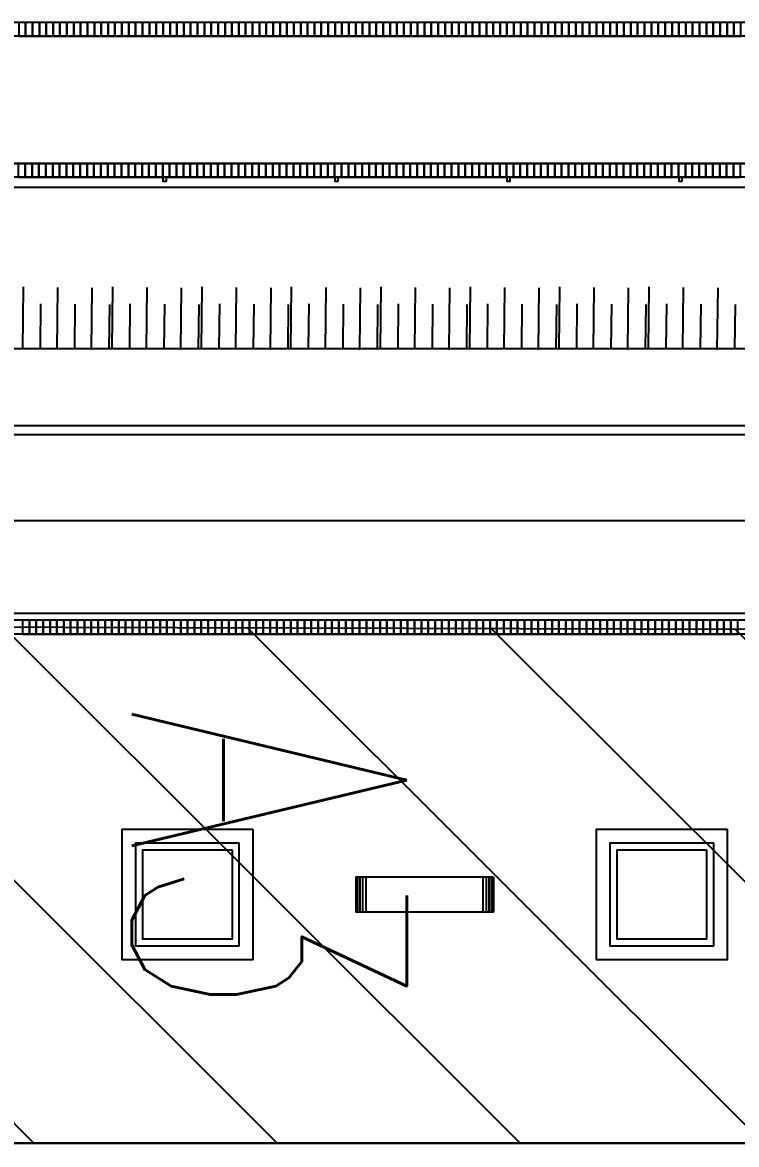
# Model space of a CAD drawing. Header units: inches. Extents: x 542650 to 544515, y 9574150 to 9574595.
# Drawn here: x 544363.97 to 544374.35, y 9574545.28 to 9574561.61 of the extents above; entities that cross this region are included whole.
import ezdxf

# ---------------------------------------------------------------- set-up
doc = ezdxf.new("R2010")
doc.units = ezdxf.units.IN
doc.header["$MEASUREMENT"] = 0
for name, color, linetype in [('I-ARQ', 8, 'Continuous'), ('I-NORMO_INST', 4, 'Continuous'), ('SANIT', 3, 'Continuous')]:
    doc.layers.add(name, color=color, linetype=linetype)
doc.styles.add('200', font='ROMANS.SHX', dxfattribs={"width": 0.7, "height": 0.4})

# ---------------------------------------------------------------- blocks, each defined once
blk = doc.blocks.new('BL COBERTA')
at = {"layer": 'I-ARQ'}
blk.add_line((464566.782, 9295890.46), (464566.782, 9295952.643), dxfattribs=at)
blk = doc.blocks.new('A$C14C97071')
at = {"layer": 'I-ARQ'}
for p, q in [((0, 0.5), (0, 0)), ((0.01, 0), (0.01, 0.5)), ((0.03, 0), (0.03, 0.5)), ((0.06, 0), (0.06, 0.5)), ((0.1, 0), (0.1, 0.5)), ((0.15, 0), (0.15, 0.5)), ((1.85, 0), (1.85, 0.5)), ((1.9, 0), (1.9, 0.5)), ((1.94, 0), (1.94, 0.5)), ((1.97, 0), (1.97, 0.5)), ((1.99, 0), (1.99, 0.5)), ((2, 0.5), (2, 0)), ((2, 0.5), (2, 0))]:
    blk.add_line(p, q, dxfattribs=at)
blk.add_lwpolyline([(0, 0.5), (2, 0.5), (2, 0), (0, 0)], close=True, dxfattribs=at)
blk = doc.blocks.new('TALUDE 02')
at = {"layer": 'I-ARQ'}
for p, q in [((-0.243, -0.013), (-0.253, 0.89)), ((0.257, -0.007), (0.247, 0.895)), ((0.757, -0.001), (0.747, 0.901)), ((0.5, 0.006), (0.493, 0.657)), ((-0.5, -0.006), (-0.507, 0.645)), ((0, 0), (-0.007, 0.651))]:
    blk.add_line(p, q, dxfattribs=at)
blk = doc.blocks.new('CERCA')
blk.add_lwpolyline([(-0.025, 0), (0.025, 0), (0.025, -0.06), (-0.025, -0.06)], close=True)
blk = doc.blocks.new('PISO TIJOLINHO')
at = {"layer": 'I-ARQ'}
blk.add_lwpolyline([(-0.05, 0), (-0.05, 0.2), (0.05, 0.2), (0.05, 0)], close=True, dxfattribs=at)
blk = doc.blocks.new('BL PRAÇA')
at = {"layer": 'I-ARQ'}
for p, q in [((464470.316, 9296025.139), (464470.316, 9295889.644)), ((464472.566, 9296025.13), (464472.566, 9295886.806)), ((464472.566, 9296024.984), (464472.566, 9295886.687)), ((464470.516, 9296024.938), (464470.516, 9295889.407)), ((464472.366, 9296024.931), (464472.366, 9295886.687)), ((464467.816, 9296021.999), (464467.816, 9295890.228)), ((464463.666, 9296008.031), (464463.666, 9295908.031)), ((464463.866, 9296008.031), (464463.866, 9295908.031)), ((464463.966, 9296008.031), (464463.966, 9295908.031)), ((464465.316, 9296007.956), (464465.316, 9295897.468)), ((464466.566, 9296007.925), (464466.566, 9295897.468)), ((464466.696, 9296007.925), (464466.696, 9295897.468))]:
    blk.add_line(p, q, dxfattribs=at)
for points in [[(464418.306, 9295898.619), (464371.786, 9295906.647), (464368.831, 9296025.977), (464470.316, 9296025.139), (464470.316, 9295889.644), (464428.161, 9295896.919)], [(464371.933, 9295906.774), (464368.985, 9296025.826), (464470.166, 9296024.99), (464470.166, 9295889.822)], [(464418.332, 9295898.767), (464371.933, 9295906.774), (464368.985, 9296025.826), (464470.166, 9296024.99), (464470.166, 9295889.822), (464428.186, 9295897.066)]]:
    blk.add_lwpolyline(points, dxfattribs=at)
blk.add_lwpolyline([(464402.925, 9295918, -0.22074), (464380.66, 9295917.946, -0.071297), (464379.065, 9295918.979, -0.143294), (464377.036, 9295922.149, -0.071289), (464376.766, 9295924.031), (464376.766, 9296008.031, -0.405192), (464386.167, 9296017.726), (464454.256, 9296017.727, -0.405471), (464463.666, 9296008.031), (464463.666, 9295908.031, -0.292611), (464459.772, 9295901.946, -0.170288), (464454.651, 9295901.46, -0.170293), (464450.348, 9295904.278, 0.384147), (464439.642, 9295906.268, 0.384145), (464436.554, 9295895.825), (464428.023, 9295897.297), (464427.929, 9295896.755), (464470.516, 9295889.407), (464470.516, 9296024.938), (464472.366, 9296024.931)], format="xyb", dxfattribs=at)
for points in [[(464460.826, 9295952.547), (464458.926, 9295952.547), (464458.926, 9295950.647), (464460.826, 9295950.647)], [(464460.626, 9295952.347), (464459.126, 9295952.347), (464459.126, 9295950.847), (464460.626, 9295950.847)], [(464460.526, 9295952.247), (464459.226, 9295952.247), (464459.226, 9295950.947), (464460.526, 9295950.947)], [(464460.826, 9295945.647), (464458.926, 9295945.647), (464458.926, 9295943.747), (464460.826, 9295943.747)], [(464460.626, 9295945.447), (464459.126, 9295945.447), (464459.126, 9295943.947), (464460.626, 9295943.947)], [(464460.526, 9295945.347), (464459.226, 9295945.347), (464459.226, 9295944.047), (464460.526, 9295944.047)]]:
    blk.add_lwpolyline(points, close=True, dxfattribs=at)
for name, p, rotation in [('PISO TIJOLINHO', (464463.666, 9295952.649), 269.9999999976321), ('TALUDE 02', (464467.816, 9295952.16), 270.000115669364), ('PISO TIJOLINHO', (464470.516, 9295952.688), 90.00011566799358), ('PISO TIJOLINHO', (464470.516, 9295952.588), 90.00011566799358), ('PISO TIJOLINHO', (464472.566, 9295952.694), 90.00011566799601), ('PISO TIJOLINHO', (464472.566, 9295952.594), 90.00011566799601), ('PISO TIJOLINHO', (464463.666, 9295952.549), 269.9999999976321), ('PISO TIJOLINHO', (464463.666, 9295952.449), 269.9999999976321), ('PISO TIJOLINHO', (464470.516, 9295952.488), 90.00011566799358), ('PISO TIJOLINHO', (464472.566, 9295952.494), 90.00011566799601), ('PISO TIJOLINHO', (464463.666, 9295952.349), 269.9999999976321), ('PISO TIJOLINHO', (464463.666, 9295952.249), 269.9999999976321), ('PISO TIJOLINHO', (464470.516, 9295952.388), 90.00011566799358), ('PISO TIJOLINHO', (464470.516, 9295952.288), 90.00011566799358), ('PISO TIJOLINHO', (464472.566, 9295952.394), 90.00011566799601), ('PISO TIJOLINHO', (464472.566, 9295952.294), 90.00011566799601), ('PISO TIJOLINHO', (464463.666, 9295952.149), 269.9999999976321), ('PISO TIJOLINHO', (464470.516, 9295952.188), 90.00011566799358), ('PISO TIJOLINHO', (464470.516, 9295952.088), 90.00011566799358), ('PISO TIJOLINHO', (464472.566, 9295952.194), 90.00011566799601), ('PISO TIJOLINHO', (464472.566, 9295952.094), 90.00011566799601), ('PISO TIJOLINHO', (464463.666, 9295952.049), 269.9999999976321), ('PISO TIJOLINHO', (464463.666, 9295951.949), 269.9999999976321), ('PISO TIJOLINHO', (464470.516, 9295951.988), 90.00011566799358), ('PISO TIJOLINHO', (464472.566, 9295951.994), 90.00011566799601), ('PISO TIJOLINHO', (464463.666, 9295951.849), 269.9999999976321), ('PISO TIJOLINHO', (464463.666, 9295951.749), 269.9999999976321), ('CERCA', (464470.316, 9295951.866), 270.00011566802), ('PISO TIJOLINHO', (464470.516, 9295951.888), 90.00011566799358), ('PISO TIJOLINHO', (464470.516, 9295951.788), 90.00011566799358), ('PISO TIJOLINHO', (464472.566, 9295951.894), 90.00011566799601), ('PISO TIJOLINHO', (464472.566, 9295951.794), 90.00011566799601), ('PISO TIJOLINHO', (464463.666, 9295951.649), 269.9999999976321), ('PISO TIJOLINHO', (464470.516, 9295951.688), 90.00011566799358), ('PISO TIJOLINHO', (464470.516, 9295951.588), 90.00011566799358), ('PISO TIJOLINHO', (464472.566, 9295951.694), 90.00011566799601), ('PISO TIJOLINHO', (464472.566, 9295951.594), 90.00011566799601), ('PISO TIJOLINHO', (464463.666, 9295951.549), 269.9999999976321), ('PISO TIJOLINHO', (464463.666, 9295951.449), 269.9999999976321), ('PISO TIJOLINHO', (464470.516, 9295951.488), 90.00011566799358), ('PISO TIJOLINHO', (464472.566, 9295951.494), 90.00011566799601), ('PISO TIJOLINHO', (464463.666, 9295951.349), 269.9999999976321), ('TALUDE 02', (464467.816, 9295950.86), 270.000115669364), ('PISO TIJOLINHO', (464470.516, 9295951.388), 90.00011566799358), ('PISO TIJOLINHO', (464470.516, 9295951.288), 90.00011566799358), ('PISO TIJOLINHO', (464472.566, 9295951.394), 90.00011566799601), ('PISO TIJOLINHO', (464472.566, 9295951.294), 90.00011566799601), ('PISO TIJOLINHO', (464463.666, 9295951.249), 269.9999999976321), ('PISO TIJOLINHO', (464463.666, 9295951.149), 269.9999999976321), ('PISO TIJOLINHO', (464470.516, 9295951.188), 90.00011566799358), ('PISO TIJOLINHO', (464472.566, 9295951.194), 90.00011566799601), ('PISO TIJOLINHO', (464472.566, 9295951.094), 90.00011566799601), ('PISO TIJOLINHO', (464463.666, 9295951.049), 269.9999999976321), ('PISO TIJOLINHO', (464463.666, 9295950.949), 269.9999999976321), ('PISO TIJOLINHO', (464470.516, 9295951.088), 90.00011566799358), ('PISO TIJOLINHO', (464470.516, 9295950.988), 90.00011566799358), ('PISO TIJOLINHO', (464472.566, 9295950.994), 90.00011566799601), ('PISO TIJOLINHO', (464463.666, 9295950.849), 269.9999999976321), ('PISO TIJOLINHO', (464470.516, 9295950.888), 90.00011566799358), ('PISO TIJOLINHO', (464470.516, 9295950.788), 90.00011566799358), ('PISO TIJOLINHO', (464472.566, 9295950.894), 90.00011566799601), ('PISO TIJOLINHO', (464472.566, 9295950.794), 90.00011566799601), ('PISO TIJOLINHO', (464463.666, 9295950.749), 269.9999999976321), ('PISO TIJOLINHO', (464463.666, 9295950.649), 269.9999999976321), ('PISO TIJOLINHO', (464470.516, 9295950.688), 90.00011566799358), ('PISO TIJOLINHO', (464472.566, 9295950.694), 90.00011566799601), ('PISO TIJOLINHO', (464463.666, 9295950.549), 269.9999999976321), ('PISO TIJOLINHO', (464463.666, 9295950.449), 269.9999999976321), ('PISO TIJOLINHO', (464470.516, 9295950.588), 90.00011566799358), ('PISO TIJOLINHO', (464470.516, 9295950.488), 90.00011566799358), ('PISO TIJOLINHO', (464472.566, 9295950.594), 90.00011566799601), ('PISO TIJOLINHO', (464472.566, 9295950.494), 90.00011566799601), ('PISO TIJOLINHO', (464463.666, 9295950.349), 269.9999999976321), ('PISO TIJOLINHO', (464470.516, 9295950.388), 90.00011566799358), ('PISO TIJOLINHO', (464470.516, 9295950.288), 90.00011566799358), ('PISO TIJOLINHO', (464472.566, 9295950.394), 90.00011566799601), ('PISO TIJOLINHO', (464472.566, 9295950.294), 90.00011566799601), ('PISO TIJOLINHO', (464463.666, 9295950.249), 269.9999999976321), ('PISO TIJOLINHO', (464463.666, 9295950.149), 269.9999999976321), ('PISO TIJOLINHO', (464470.516, 9295950.188), 90.00011566799358), ('PISO TIJOLINHO', (464472.566, 9295950.194), 90.00011566799601), ('PISO TIJOLINHO', (464463.666, 9295950.049), 269.9999999976321), ('TALUDE 02', (464467.816, 9295949.56), 270.000115669364), ('PISO TIJOLINHO', (464470.516, 9295950.088), 90.00011566799358), ('PISO TIJOLINHO', (464470.516, 9295949.988), 90.00011566799358), ('PISO TIJOLINHO', (464472.566, 9295950.094), 90.00011566799601), ('PISO TIJOLINHO', (464472.566, 9295949.994), 90.00011566799601), ('PISO TIJOLINHO', (464463.666, 9295949.949), 269.9999999976321), ('PISO TIJOLINHO', (464463.666, 9295949.849), 269.9999999976321), ('PISO TIJOLINHO', (464470.516, 9295949.888), 90.00011566799358), ('PISO TIJOLINHO', (464470.516, 9295949.788), 90.00011566799358), ('PISO TIJOLINHO', (464472.566, 9295949.894), 90.00011566799601), ('PISO TIJOLINHO', (464472.566, 9295949.794), 90.00011566799601), ('PISO TIJOLINHO', (464463.666, 9295949.749), 269.9999999976321), ('PISO TIJOLINHO', (464463.666, 9295949.649), 269.9999999976321), ('PISO TIJOLINHO', (464470.516, 9295949.688), 90.00011566799358), ('PISO TIJOLINHO', (464472.566, 9295949.694), 90.00011566799601), ('PISO TIJOLINHO', (464463.666, 9295949.549), 269.9999999976321), ('PISO TIJOLINHO', (464470.516, 9295949.588), 90.00011566799358), ('PISO TIJOLINHO', (464470.516, 9295949.488), 90.00011566799358), ('PISO TIJOLINHO', (464472.566, 9295949.594), 90.00011566799601), ('PISO TIJOLINHO', (464472.566, 9295949.494), 90.00011566799601), ('PISO TIJOLINHO', (464463.666, 9295949.449), 269.9999999976321), ('PISO TIJOLINHO', (464463.666, 9295949.349), 269.9999999976321), ('CERCA', (464470.316, 9295949.366), 270.00011566802), ('PISO TIJOLINHO', (464470.516, 9295949.388), 90.00011566799358), ('PISO TIJOLINHO', (464472.566, 9295949.394), 90.00011566799601), ('PISO TIJOLINHO', (464463.666, 9295949.249), 269.9999999976321), ('PISO TIJOLINHO', (464463.666, 9295949.149), 269.9999999976321), ('PISO TIJOLINHO', (464470.516, 9295949.288), 90.00011566799358), ('PISO TIJOLINHO', (464470.516, 9295949.188), 90.00011566799358), ('PISO TIJOLINHO', (464472.566, 9295949.294), 90.00011566799601), ('PISO TIJOLINHO', (464472.566, 9295949.194), 90.00011566799601), ('A$C14C97071', (464459.626, 9295949.147), 270), ('PISO TIJOLINHO', (464463.666, 9295949.049), 269.9999999976321), ('PISO TIJOLINHO', (464470.516, 9295949.088), 90.00011566799358), ('PISO TIJOLINHO', (464470.516, 9295948.988), 90.00011566799358), ('PISO TIJOLINHO', (464472.566, 9295949.094), 90.00011566799601), ('PISO TIJOLINHO', (464472.566, 9295948.994), 90.00011566799601), ('PISO TIJOLINHO', (464463.666, 9295948.949), 269.9999999976321), ('PISO TIJOLINHO', (464463.666, 9295948.849), 269.9999999976321), ('PISO TIJOLINHO', (464470.516, 9295948.888), 90.00011566799358), ('PISO TIJOLINHO', (464472.566, 9295948.894), 90.00011566799601), ('PISO TIJOLINHO', (464463.666, 9295948.749), 269.9999999976321), ('PISO TIJOLINHO', (464463.666, 9295948.649), 269.9999999976321), ('TALUDE 02', (464467.816, 9295948.26), 270.000115669364), ('PISO TIJOLINHO', (464470.516, 9295948.788), 90.00011566799358), ('PISO TIJOLINHO', (464470.516, 9295948.688), 90.00011566799358), ('PISO TIJOLINHO', (464472.566, 9295948.794), 90.00011566799601), ('PISO TIJOLINHO', (464472.566, 9295948.694), 90.00011566799601), ('PISO TIJOLINHO', (464463.666, 9295948.549), 269.9999999976321), ('PISO TIJOLINHO', (464470.516, 9295948.588), 90.00011566799358), ('PISO TIJOLINHO', (464470.516, 9295948.488), 90.00011566799358), ('PISO TIJOLINHO', (464472.566, 9295948.594), 90.00011566799601), ('PISO TIJOLINHO', (464472.566, 9295948.494), 90.00011566799601), ('PISO TIJOLINHO', (464463.666, 9295948.449), 269.9999999976321), ('PISO TIJOLINHO', (464463.666, 9295948.349), 269.9999999976321), ('PISO TIJOLINHO', (464470.516, 9295948.388), 90.00011566799358), ('PISO TIJOLINHO', (464472.566, 9295948.394), 90.00011566799601), ('PISO TIJOLINHO', (464463.666, 9295948.249), 269.9999999976321), ('PISO TIJOLINHO', (464470.516, 9295948.288), 90.00011566799358), ('PISO TIJOLINHO', (464470.516, 9295948.188), 90.00011566799358), ('PISO TIJOLINHO', (464472.566, 9295948.294), 90.00011566799601), ('PISO TIJOLINHO', (464472.566, 9295948.194), 90.00011566799601), ('PISO TIJOLINHO', (464463.666, 9295948.149), 269.9999999976321), ('PISO TIJOLINHO', (464463.666, 9295948.049), 269.9999999976321), ('PISO TIJOLINHO', (464470.516, 9295948.088), 90.00011566799358), ('PISO TIJOLINHO', (464472.566, 9295948.094), 90.00011566799601), ('PISO TIJOLINHO', (464472.566, 9295947.994), 90.00011566799601), ('PISO TIJOLINHO', (464463.666, 9295947.949), 269.9999999976321), ('PISO TIJOLINHO', (464463.666, 9295947.849), 269.9999999976321), ('PISO TIJOLINHO', (464470.516, 9295947.988), 90.00011566799358), ('PISO TIJOLINHO', (464470.516, 9295947.888), 90.00011566799358), ('PISO TIJOLINHO', (464472.566, 9295947.894), 90.00011566799601), ('PISO TIJOLINHO', (464463.666, 9295947.749), 269.9999999976321), ('PISO TIJOLINHO', (464470.516, 9295947.788), 90.00011566799358), ('PISO TIJOLINHO', (464470.516, 9295947.688), 90.00011566799358), ('PISO TIJOLINHO', (464472.566, 9295947.794), 90.00011566799601), ('PISO TIJOLINHO', (464472.566, 9295947.694), 90.00011566799601), ('PISO TIJOLINHO', (464463.666, 9295947.649), 269.9999999976321), ('PISO TIJOLINHO', (464463.666, 9295947.549), 269.9999999976321), ('PISO TIJOLINHO', (464470.516, 9295947.588), 90.00011566799358), ('PISO TIJOLINHO', (464472.566, 9295947.594), 90.00011566799601), ('PISO TIJOLINHO', (464463.666, 9295947.449), 269.9999999976321), ('PISO TIJOLINHO', (464463.666, 9295947.349), 269.9999999976321), ('TALUDE 02', (464467.816, 9295946.96), 270.000115669364), ('PISO TIJOLINHO', (464470.516, 9295947.488), 90.00011566799358), ('PISO TIJOLINHO', (464470.516, 9295947.388), 90.00011566799358), ('PISO TIJOLINHO', (464472.566, 9295947.494), 90.00011566799601), ('PISO TIJOLINHO', (464472.566, 9295947.394), 90.00011566799601), ('PISO TIJOLINHO', (464463.666, 9295947.249), 269.9999999976321), ('PISO TIJOLINHO', (464470.516, 9295947.288), 90.00011566799358), ('PISO TIJOLINHO', (464470.516, 9295947.188), 90.00011566799358), ('PISO TIJOLINHO', (464472.566, 9295947.294), 90.00011566799601), ('PISO TIJOLINHO', (464472.566, 9295947.194), 90.00011566799601), ('PISO TIJOLINHO', (464463.666, 9295947.149), 269.9999999976321), ('PISO TIJOLINHO', (464463.666, 9295947.049), 269.9999999976321), ('PISO TIJOLINHO', (464470.516, 9295947.088), 90.00011566799358), ('PISO TIJOLINHO', (464472.566, 9295947.094), 90.00011566799601), ('PISO TIJOLINHO', (464463.666, 9295946.949), 269.9999999976321), ('PISO TIJOLINHO', (464463.666, 9295946.849), 269.9999999976321), ('PISO TIJOLINHO', (464470.516, 9295946.988), 90.00011566799358), ('PISO TIJOLINHO', (464470.516, 9295946.888), 90.00011566799358), ('PISO TIJOLINHO', (464472.566, 9295946.994), 90.00011566799601), ('PISO TIJOLINHO', (464472.566, 9295946.894), 90.00011566799601), ('PISO TIJOLINHO', (464463.666, 9295946.749), 269.9999999976321), ('CERCA', (464470.316, 9295946.866), 270.00011566802), ('PISO TIJOLINHO', (464470.516, 9295946.788), 90.00011566799358), ('PISO TIJOLINHO', (464470.516, 9295946.688), 90.00011566799358), ('PISO TIJOLINHO', (464472.566, 9295946.794), 90.00011566799601), ('PISO TIJOLINHO', (464472.566, 9295946.694), 90.00011566799601), ('PISO TIJOLINHO', (464463.666, 9295946.649), 269.9999999976321), ('PISO TIJOLINHO', (464463.666, 9295946.549), 269.9999999976321), ('PISO TIJOLINHO', (464470.516, 9295946.588), 90.00011566799358), ('PISO TIJOLINHO', (464472.566, 9295946.594), 90.00011566799601), ('PISO TIJOLINHO', (464463.666, 9295946.449), 269.9999999976321), ('PISO TIJOLINHO', (464470.516, 9295946.488), 90.00011566799358), ('PISO TIJOLINHO', (464470.516, 9295946.388), 90.00011566799358), ('PISO TIJOLINHO', (464472.566, 9295946.494), 90.00011566799601), ('PISO TIJOLINHO', (464472.566, 9295946.394), 90.00011566799601), ('PISO TIJOLINHO', (464463.666, 9295946.349), 269.9999999976321), ('PISO TIJOLINHO', (464463.666, 9295946.249), 269.9999999976321), ('PISO TIJOLINHO', (464470.516, 9295946.288), 90.00011566799358), ('PISO TIJOLINHO', (464472.566, 9295946.294), 90.00011566799601), ('PISO TIJOLINHO', (464472.566, 9295946.194), 90.00011566799601), ('PISO TIJOLINHO', (464463.666, 9295946.149), 269.9999999976321), ('PISO TIJOLINHO', (464463.666, 9295946.049), 269.9999999976321), ('TALUDE 02', (464467.816, 9295945.66), 270.000115669364), ('PISO TIJOLINHO', (464470.516, 9295946.188), 90.00011566799358), ('PISO TIJOLINHO', (464470.516, 9295946.088), 90.00011566799358), ('PISO TIJOLINHO', (464472.566, 9295946.094), 90.00011566799601), ('PISO TIJOLINHO', (464463.666, 9295945.949), 269.9999999976321), ('PISO TIJOLINHO', (464470.516, 9295945.988), 90.00011566799358), ('PISO TIJOLINHO', (464470.516, 9295945.888), 90.00011566799358), ('PISO TIJOLINHO', (464472.566, 9295945.994), 90.00011566799601), ('PISO TIJOLINHO', (464472.566, 9295945.894), 90.00011566799601), ('PISO TIJOLINHO', (464463.666, 9295945.849), 269.9999999976321), ('PISO TIJOLINHO', (464463.666, 9295945.749), 269.9999999976321), ('PISO TIJOLINHO', (464470.516, 9295945.788), 90.00011566799358), ('PISO TIJOLINHO', (464472.566, 9295945.794), 90.00011566799601), ('PISO TIJOLINHO', (464463.666, 9295945.649), 269.9999999976321), ('PISO TIJOLINHO', (464463.666, 9295945.549), 269.9999999976321), ('PISO TIJOLINHO', (464470.516, 9295945.688), 90.00011566799358), ('PISO TIJOLINHO', (464470.516, 9295945.588), 90.00011566799358), ('PISO TIJOLINHO', (464472.566, 9295945.694), 90.00011566799601), ('PISO TIJOLINHO', (464472.566, 9295945.594), 90.00011566799601), ('PISO TIJOLINHO', (464463.666, 9295945.449), 269.9999999976321), ('PISO TIJOLINHO', (464470.516, 9295945.488), 90.00011566799358), ('PISO TIJOLINHO', (464470.516, 9295945.388), 90.00011566799358), ('PISO TIJOLINHO', (464472.566, 9295945.494), 90.00011566799601), ('PISO TIJOLINHO', (464472.566, 9295945.394), 90.00011566799601), ('PISO TIJOLINHO', (464463.666, 9295945.349), 269.9999999976321), ('PISO TIJOLINHO', (464463.666, 9295945.249), 269.9999999976321), ('PISO TIJOLINHO', (464470.516, 9295945.288), 90.00011566799358), ('PISO TIJOLINHO', (464472.566, 9295945.294), 90.00011566799601), ('PISO TIJOLINHO', (464463.666, 9295945.149), 269.9999999976321), ('PISO TIJOLINHO', (464470.516, 9295945.188), 90.00011566799358), ('PISO TIJOLINHO', (464470.516, 9295945.088), 90.00011566799358), ('PISO TIJOLINHO', (464472.566, 9295945.194), 90.00011566799601), ('PISO TIJOLINHO', (464472.566, 9295945.094), 90.00011566799601), ('PISO TIJOLINHO', (464463.666, 9295945.049), 269.9999999976321), ('PISO TIJOLINHO', (464463.666, 9295944.949), 269.9999999976321), ('PISO TIJOLINHO', (464470.516, 9295944.988), 90.00011566799358), ('PISO TIJOLINHO', (464470.516, 9295944.888), 90.00011566799358), ('PISO TIJOLINHO', (464472.566, 9295944.994), 90.00011566799601), ('PISO TIJOLINHO', (464472.566, 9295944.894), 90.00011566799601), ('PISO TIJOLINHO', (464463.666, 9295944.849), 269.9999999976321), ('PISO TIJOLINHO', (464463.666, 9295944.749), 269.9999999976321), ('TALUDE 02', (464467.816, 9295944.36), 270.000115669364), ('PISO TIJOLINHO', (464470.516, 9295944.788), 90.00011566799358), ('PISO TIJOLINHO', (464472.566, 9295944.794), 90.00011566799601), ('PISO TIJOLINHO', (464463.666, 9295944.649), 269.9999999976321), ('PISO TIJOLINHO', (464470.516, 9295944.688), 90.00011566799358), ('PISO TIJOLINHO', (464470.516, 9295944.588), 90.00011566799358), ('PISO TIJOLINHO', (464472.566, 9295944.694), 90.00011566799601), ('PISO TIJOLINHO', (464472.566, 9295944.594), 90.00011566799601), ('PISO TIJOLINHO', (464463.666, 9295944.549), 269.9999999976321), ('PISO TIJOLINHO', (464463.666, 9295944.449), 269.9999999976321), ('PISO TIJOLINHO', (464470.516, 9295944.488), 90.00011566799358), ('PISO TIJOLINHO', (464472.566, 9295944.494), 90.00011566799601), ('PISO TIJOLINHO', (464463.666, 9295944.349), 269.9999999976321), ('PISO TIJOLINHO', (464463.666, 9295944.249), 269.9999999976321), ('CERCA', (464470.316, 9295944.366), 270.00011566802), ('PISO TIJOLINHO', (464470.516, 9295944.388), 90.00011566799358), ('PISO TIJOLINHO', (464470.516, 9295944.288), 90.00011566799358), ('PISO TIJOLINHO', (464472.566, 9295944.394), 90.00011566799601), ('PISO TIJOLINHO', (464472.566, 9295944.294), 90.00011566799601), ('PISO TIJOLINHO', (464463.666, 9295944.149), 269.9999999976321), ('PISO TIJOLINHO', (464470.516, 9295944.188), 90.00011566799358), ('PISO TIJOLINHO', (464470.516, 9295944.088), 90.00011566799358), ('PISO TIJOLINHO', (464472.566, 9295944.194), 90.00011566799601), ('PISO TIJOLINHO', (464472.566, 9295944.094), 90.00011566799601), ('PISO TIJOLINHO', (464463.666, 9295944.049), 269.9999999976321), ('PISO TIJOLINHO', (464463.666, 9295943.949), 269.9999999976321), ('PISO TIJOLINHO', (464470.516, 9295943.988), 90.00011566799358), ('PISO TIJOLINHO', (464472.566, 9295943.994), 90.00011566799601), ('PISO TIJOLINHO', (464463.666, 9295943.849), 269.9999999976321), ('PISO TIJOLINHO', (464463.666, 9295943.749), 269.9999999976321), ('PISO TIJOLINHO', (464470.516, 9295943.888), 90.00011566799358), ('PISO TIJOLINHO', (464470.516, 9295943.788), 90.00011566799358), ('PISO TIJOLINHO', (464472.566, 9295943.894), 90.00011566799601), ('PISO TIJOLINHO', (464472.566, 9295943.794), 90.00011566799601), ('PISO TIJOLINHO', (464463.666, 9295943.649), 269.9999999976321), ('PISO TIJOLINHO', (464470.516, 9295943.688), 90.00011566799358), ('PISO TIJOLINHO', (464470.516, 9295943.588), 90.00011566799358), ('PISO TIJOLINHO', (464472.566, 9295943.694), 90.00011566799601), ('PISO TIJOLINHO', (464472.566, 9295943.594), 90.00011566799601), ('PISO TIJOLINHO', (464463.666, 9295943.549), 269.9999999976321), ('PISO TIJOLINHO', (464463.666, 9295943.449), 269.9999999976321), ('TALUDE 02', (464467.816, 9295943.06), 270.000115669364), ('PISO TIJOLINHO', (464470.516, 9295943.488), 90.00011566799358), ('PISO TIJOLINHO', (464472.566, 9295943.494), 90.00011566799601), ('PISO TIJOLINHO', (464463.666, 9295943.349), 269.9999999976321), ('PISO TIJOLINHO', (464470.516, 9295943.388), 90.00011566799358), ('PISO TIJOLINHO', (464470.516, 9295943.288), 90.00011566799358), ('PISO TIJOLINHO', (464472.566, 9295943.394), 90.00011566799601), ('PISO TIJOLINHO', (464472.566, 9295943.294), 90.00011566799601), ('PISO TIJOLINHO', (464463.666, 9295943.249), 269.9999999976321), ('PISO TIJOLINHO', (464463.666, 9295943.149), 269.9999999976321), ('PISO TIJOLINHO', (464470.516, 9295943.188), 90.00011566799358), ('PISO TIJOLINHO', (464472.566, 9295943.194), 90.00011566799601), ('PISO TIJOLINHO', (464472.566, 9295943.094), 90.00011566799601), ('PISO TIJOLINHO', (464463.666, 9295943.049), 269.9999999976321), ('PISO TIJOLINHO', (464463.666, 9295942.949), 269.9999999976321), ('PISO TIJOLINHO', (464470.516, 9295943.088), 90.00011566799358), ('PISO TIJOLINHO', (464470.516, 9295942.988), 90.00011566799358), ('PISO TIJOLINHO', (464472.566, 9295942.994), 90.00011566799601), ('PISO TIJOLINHO', (464463.666, 9295942.849), 269.9999999976321), ('PISO TIJOLINHO', (464470.516, 9295942.888), 90.00011566799358), ('PISO TIJOLINHO', (464470.516, 9295942.788), 90.00011566799358), ('PISO TIJOLINHO', (464472.566, 9295942.894), 90.00011566799601), ('PISO TIJOLINHO', (464472.566, 9295942.794), 90.00011566799601), ('PISO TIJOLINHO', (464463.666, 9295942.749), 269.9999999976321), ('PISO TIJOLINHO', (464463.666, 9295942.649), 269.9999999976321), ('PISO TIJOLINHO', (464470.516, 9295942.688), 90.00011566799358), ('PISO TIJOLINHO', (464472.566, 9295942.694), 90.00011566799601), ('PISO TIJOLINHO', (464463.666, 9295942.549), 269.9999999976321), ('PISO TIJOLINHO', (464463.666, 9295942.449), 269.9999999976321), ('PISO TIJOLINHO', (464470.516, 9295942.588), 90.00011566799358), ('PISO TIJOLINHO', (464470.516, 9295942.488), 90.00011566799358), ('PISO TIJOLINHO', (464472.566, 9295942.594), 90.00011566799601), ('PISO TIJOLINHO', (464472.566, 9295942.494), 90.00011566799601), ('PISO TIJOLINHO', (464463.666, 9295942.349), 269.9999999976321), ('PISO TIJOLINHO', (464470.516, 9295942.388), 90.00011566799358), ('PISO TIJOLINHO', (464470.516, 9295942.288), 90.00011566799358), ('PISO TIJOLINHO', (464472.566, 9295942.394), 90.00011566799601), ('PISO TIJOLINHO', (464472.566, 9295942.294), 90.00011566799601)]:
    blk.add_blockref(name, p, dxfattribs=dict(at, rotation=rotation))

msp = doc.modelspace()

# ---------------------------------------------------------------- block references
at = {"layer": 'I-ARQ', "xscale": -1, "rotation": 270}
msp.add_blockref('BL COBERTA', (-8751553.21, 9109978.515), dxfattribs=at)

# ---------------------------------------------------------------- next in the draw order: block references
msp.add_blockref('BL PRAÇA', (-8751578.329, 9110089.041), dxfattribs=at)

# ---------------------------------------------------------------- next in the draw order: hatches: boundary and pattern name
h = msp.add_hatch()
h.set_pattern_fill('ANSI31', color=256, scale=20, angle=270, style=0)
h.set_pattern_definition([(315, (1179.8033, 467.0157), (1.76776695297, 1.76776695297), [])])
h.paths.add_polyline_path([(544399.419, 9574552.707), (544399.419, 9574545.297), (544337.251, 9574545.297), (544337.251, 9574515.297), (544349.117, 9574503.027), (544349.117, 9574465.807), (544345.701, 9574465.807), (544340.077, 9574468.867), (544337.882, 9574474.75), (544337.188, 9574480.484), (544337.547, 9574485.129), (544338.304, 9574488.383), (544339.35, 9574491.251), (544340.369, 9574494.134), (544340.508, 9574496.862), (544340.002, 9574499.181), (544338.598, 9574501.795), (544337.316, 9574503.184), (544335.764, 9574504.309), (544332.561, 9574505.68), (544331.243, 9574505.814), (544328.872, 9574505.606), (544326.723, 9574504.883), (544325.819, 9574504.399), (544325.047, 9574503.881), (544322.803, 9574501.553), (544322.588, 9574501.226), (544321.912, 9574498.826), (544317.231, 9574525.955), (544318.163, 9574525.526), (544318.53, 9574525.408), (544319.036, 9574525.248), (544319.638, 9574525.118), (544320.282, 9574525.033), (544321.265, 9574525.004), (544322.322, 9574525.11), (544322.99, 9574525.252), (544324.808, 9574525.971), (544325.547, 9574526.429), (544326.164, 9574526.907), (544327.307, 9574528.115), (544328.211, 9574529.616), (544328.592, 9574530.619), (544328.934, 9574532.73), (544328.786, 9574534.476), (544327.757, 9574537.095), (544327.432, 9574537.582), (544325.955, 9574539.13), (544324.482, 9574540.538), (544323.306, 9574542.516), (544322.831, 9574544.136), (544322.727, 9574546.179), (544322.833, 9574546.992), (544323.253, 9574548.47), (544324.459, 9574550.493), (544326.546, 9574552.144), (544327.69, 9574552.608), (544329.701, 9574552.907)])

# ---------------------------------------------------------------- next in the draw order: linework, layer by layer
at = {"layer": 'SANIT'}
for points in [[(544329.701, 9574552.907), (544399.419, 9574552.707)], [(544399.419, 9574552.707), (544399.419, 9574545.297), (544337.251, 9574545.297)]]:
    msp.add_lwpolyline(points, dxfattribs=at)

# ---------------------------------------------------------------- next in the draw order: texts
at = {"layer": 'I-NORMO_INST', "color": 4, "style": '200', "width": 0.7}
msp.add_text('A3', height=4, rotation=270, dxfattribs=at).set_placement((544365.558, 9574551.663, -446))

doc.saveas('drawing.dxf')
